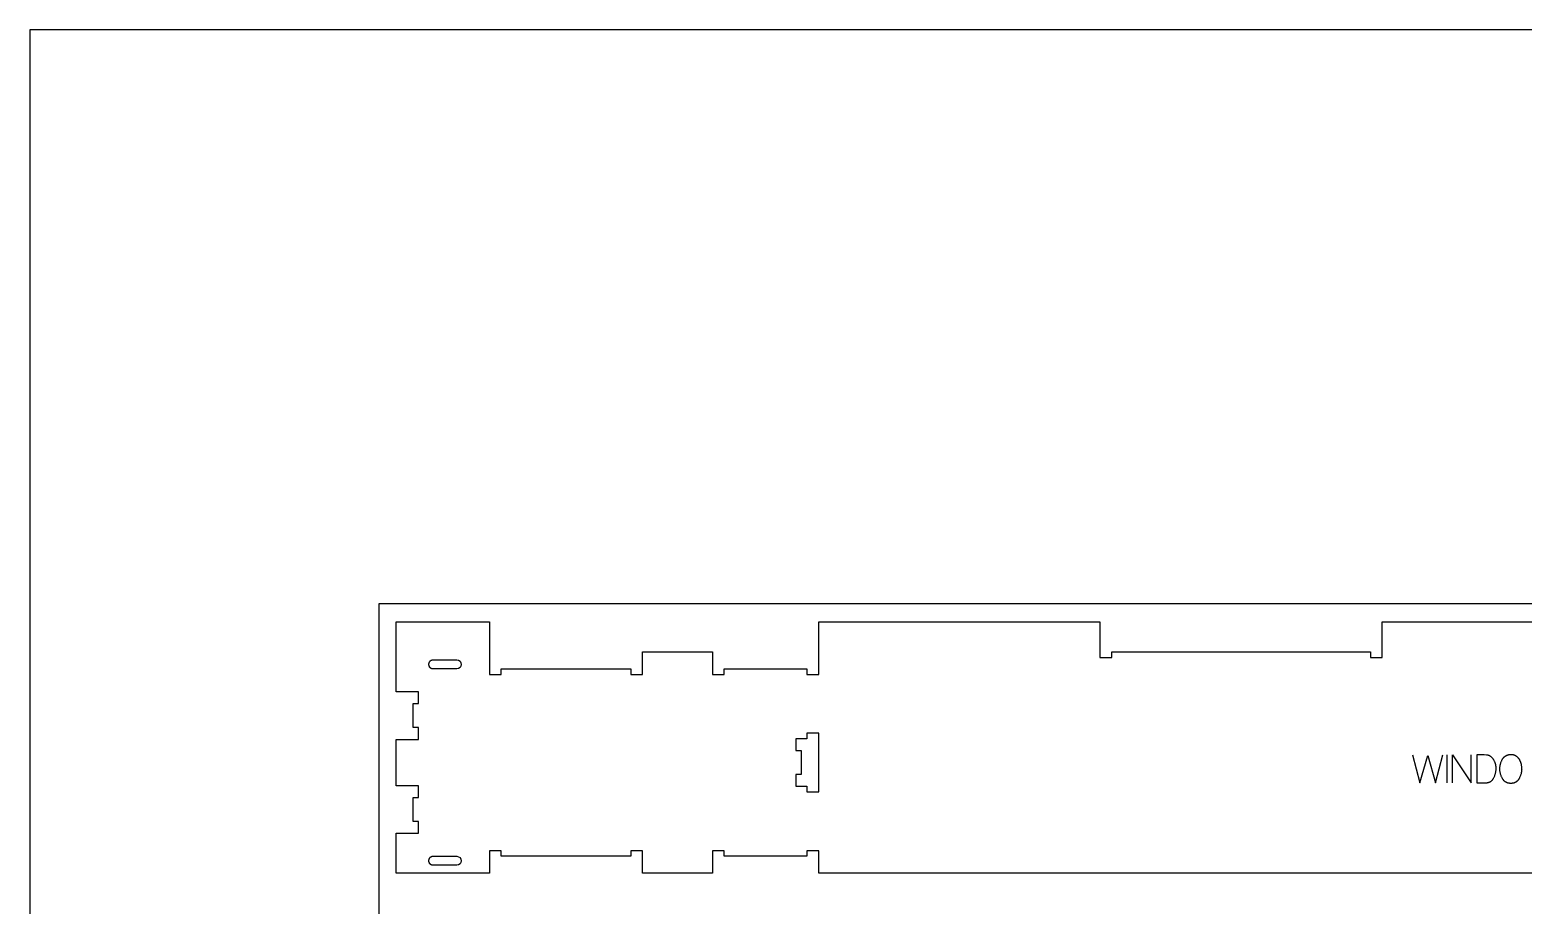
# Model space of a CAD drawing. Extents: x 0 to 4485, y 0 to 8771.
# Drawn here: x 0 to 1590, y 4662 to 5593 of the extents above; entities that cross this region are included whole.
import ezdxf

# ---------------------------------------------------------------- set-up
doc = ezdxf.new("R2010")
doc.units = 0
for name, color, linetype in [('0_SHEET_SPRUCEPLY_2440X122', 1, 'CONTINUOUS'), ('1_ANYTOOL_1MMDEEP_LABELS_S', 2, 'CONTINUOUS'), ('3_ANYTOOL_CUTTHROUGH_INSID', 4, 'CONTINUOUS'), ('4_ANYTOOL_CUTTHROUGH_OUTSI', 5, 'CONTINUOUS'), ('DONOTCUT', 7, 'CONTINUOUS')]:
    doc.layers.add(name, color=color, linetype=linetype)

msp = doc.modelspace()

# ---------------------------------------------------------------- linework, layer by layer
at = {"layer": '0_SHEET_SPRUCEPLY_2440X122'}
msp.add_lwpolyline([(371.7, 4982.6), (371.7, 3762.6), (2811.7, 3762.6), (2811.7, 4982.6)], close=True, dxfattribs=at)
at = {"layer": '1_ANYTOOL_1MMDEEP_LABELS_S', "color": 2}
for points in [[(1472.3, 4822), (1480, 4792), (1488.5, 4821.1), (1497, 4792), (1504.5, 4822)], [(1508.8, 4822), (1508.8, 4792)], [(1514.8, 4792), (1514.8, 4822), (1534.9, 4792), (1534.9, 4822)]]:
    msp.add_lwpolyline(points, dxfattribs=at)
for points in [[(1540.9, 4822), (1540.9, 4792), (1549.5, 4792), (1549.9, 4792.1), (1550.3, 4792.1), (1550.7, 4792.1), (1551.1, 4792.1), (1551.4, 4792.2), (1551.8, 4792.2), (1552.2, 4792.3), (1552.5, 4792.4), (1552.9, 4792.5), (1553.2, 4792.6), (1553.6, 4792.7), (1553.9, 4792.8), (1554.2, 4792.9), (1554.4, 4793), (1554.5, 4793), (1554.7, 4793.1), (1554.8, 4793.2), (1555, 4793.3), (1555.1, 4793.3), (1555.3, 4793.4), (1555.4, 4793.5), (1555.5, 4793.6), (1555.7, 4793.7), (1555.8, 4793.8), (1555.9, 4793.9), (1556.1, 4794), (1556.2, 4794), (1556.3, 4794.1), (1556.5, 4794.2), (1556.6, 4794.3), (1556.7, 4794.5), (1556.8, 4794.6), (1556.9, 4794.7), (1557.1, 4794.8), (1557.2, 4794.9), (1557.3, 4795), (1557.4, 4795.1), (1557.5, 4795.3), (1557.6, 4795.4), (1557.7, 4795.5), (1557.8, 4795.6), (1557.9, 4795.8), (1558, 4795.9), (1558.1, 4796), (1558.2, 4796.2), (1558.4, 4796.5), (1558.6, 4796.8), (1558.7, 4797.1), (1559, 4797.7), (1559.3, 4798.3), (1559.6, 4798.9), (1559.9, 4799.6), (1560.1, 4800.2), (1560.3, 4800.9), (1560.5, 4801.5), (1560.7, 4802.2), (1560.8, 4802.8), (1561, 4803.5), (1561.1, 4804.2), (1561.2, 4804.9), (1561.3, 4805.6), (1561.3, 4806.2), (1561.3, 4806.9), (1561.3, 4807.6), (1561.3, 4808.2), (1561.3, 4808.8), (1561.3, 4809.4), (1561.2, 4810), (1561.1, 4810.6), (1561.1, 4810.9), (1561, 4811.1), (1560.9, 4811.4), (1560.9, 4811.7), (1560.8, 4812), (1560.7, 4812.3), (1560.6, 4812.5), (1560.6, 4812.8), (1560.5, 4813.1), (1560.4, 4813.3), (1560.3, 4813.6), (1560.2, 4813.9), (1560.1, 4814.1), (1559.9, 4814.4), (1559.7, 4814.9), (1559.4, 4815.5), (1559.2, 4816), (1558.9, 4816.5), (1558.7, 4816.8), (1558.5, 4817.1), (1558.3, 4817.4), (1558.1, 4817.6), (1557.9, 4817.9), (1557.6, 4818.2), (1557.4, 4818.4), (1557.2, 4818.7), (1557, 4818.9), (1556.8, 4819.1), (1556.5, 4819.3), (1556.3, 4819.5), (1556.1, 4819.7), (1555.8, 4819.9), (1555.6, 4820.1), (1555.3, 4820.3), (1555.1, 4820.4), (1554.8, 4820.6), (1554.6, 4820.7), (1554.3, 4820.8), (1554.1, 4821), (1553.8, 4821.1), (1553.5, 4821.2), (1553.3, 4821.3), (1553, 4821.4), (1552.7, 4821.4), (1552.4, 4821.5), (1552.1, 4821.6), (1551.8, 4821.6), (1551.5, 4821.6), (1551.3, 4821.7), (1551, 4821.7), (1548.5, 4821.8), (1546, 4821.9), (1543.5, 4821.9)], [(1577.4, 4822.3), (1577.8, 4822.3), (1578.2, 4822.3), (1578.5, 4822.3), (1578.9, 4822.2), (1579, 4822.2), (1579.2, 4822.2), (1579.4, 4822.1), (1579.5, 4822.1), (1579.7, 4822.1), (1579.9, 4822), (1580, 4822), (1580.2, 4821.9), (1580.3, 4821.9), (1580.5, 4821.8), (1580.7, 4821.8), (1580.8, 4821.7), (1581, 4821.7), (1581.1, 4821.6), (1581.3, 4821.5), (1581.4, 4821.5), (1581.6, 4821.4), (1581.7, 4821.3), (1581.8, 4821.3), (1582, 4821.2), (1582.1, 4821.1), (1582.2, 4821), (1582.4, 4820.9), (1582.5, 4820.8), (1582.8, 4820.6), (1583, 4820.4), (1583.3, 4820.2), (1583.5, 4820), (1583.8, 4819.8), (1584, 4819.6), (1584.2, 4819.4), (1584.4, 4819.1), (1584.6, 4818.9), (1584.8, 4818.7), (1585, 4818.4), (1585.2, 4818.2), (1585.4, 4817.9), (1585.6, 4817.6), (1585.8, 4817.4), (1586, 4817.1), (1586.1, 4816.8), (1586.3, 4816.5), (1586.4, 4816.2), (1586.6, 4815.9), (1586.7, 4815.6), (1586.9, 4815.3), (1587, 4815), (1587.1, 4814.7), (1587.3, 4814.4), (1587.4, 4814.1), (1587.5, 4813.7), (1587.6, 4813.4), (1587.7, 4813.1), (1587.8, 4812.7), (1587.9, 4812.4), (1587.9, 4812.1), (1588.1, 4811.4), (1588.2, 4810.7), (1588.3, 4810), (1588.4, 4809.4), (1588.5, 4808.7), (1588.5, 4808.1), (1588.5, 4807.4), (1588.6, 4806.8), (1588.5, 4806.2), (1588.5, 4805.5), (1588.5, 4804.9), (1588.4, 4804.2), (1588.3, 4803.6), (1588.2, 4803), (1588, 4802.3), (1587.9, 4801.7), (1587.7, 4801.1), (1587.5, 4800.4), (1587.3, 4799.8), (1587, 4799.1), (1586.7, 4798.5), (1586.4, 4797.9), (1586.1, 4797.2), (1585.8, 4796.6), (1585.6, 4796.3), (1585.4, 4796), (1585.2, 4795.7), (1585.1, 4795.4), (1584.9, 4795.1), (1584.6, 4794.9), (1584.4, 4794.6), (1584.2, 4794.4), (1584.1, 4794.2), (1584, 4794.1), (1583.9, 4794), (1583.8, 4793.9), (1583.6, 4793.8), (1583.5, 4793.7), (1583.4, 4793.6), (1583.3, 4793.5), (1583.1, 4793.4), (1583, 4793.3), (1582.9, 4793.2), (1582.8, 4793.1), (1582.6, 4793), (1582.5, 4792.9), (1582.4, 4792.8), (1582.2, 4792.8), (1582.1, 4792.7), (1582, 4792.6), (1581.8, 4792.5), (1581.7, 4792.5), (1581.5, 4792.4), (1581.4, 4792.3), (1581.2, 4792.3), (1581.1, 4792.2), (1580.9, 4792.1), (1580.8, 4792.1), (1580.6, 4792), (1580.5, 4792), (1580.2, 4791.9), (1579.9, 4791.8), (1579.5, 4791.7), (1579.2, 4791.7), (1578.9, 4791.6), (1578.5, 4791.6), (1578.2, 4791.5), (1577.8, 4791.5), (1577.4, 4791.5), (1577.1, 4791.5), (1576.7, 4791.5), (1576.3, 4791.5), (1575.9, 4791.5), (1575.6, 4791.6), (1575.2, 4791.6), (1574.9, 4791.7), (1574.5, 4791.7), (1574.2, 4791.8), (1573.9, 4791.9), (1573.5, 4792), (1573.4, 4792), (1573.2, 4792.1), (1573.1, 4792.2), (1572.9, 4792.2), (1572.8, 4792.3), (1572.6, 4792.3), (1572.5, 4792.4), (1572.3, 4792.5), (1572.2, 4792.6), (1572, 4792.6), (1571.9, 4792.7), (1571.8, 4792.8), (1571.6, 4792.9), (1571.5, 4793), (1571.3, 4793), (1571.2, 4793.1), (1571.1, 4793.2), (1570.9, 4793.3), (1570.8, 4793.4), (1570.7, 4793.5), (1570.6, 4793.6), (1570.4, 4793.7), (1570.3, 4793.8), (1570.2, 4793.9), (1570.1, 4794.1), (1570, 4794.2), (1569.8, 4794.3), (1569.7, 4794.4), (1569.6, 4794.5), (1569.5, 4794.7), (1569.3, 4794.9), (1569.1, 4795.2), (1568.9, 4795.5), (1568.7, 4795.7), (1568.5, 4796), (1568.3, 4796.4), (1568.1, 4796.7), (1567.8, 4797.3), (1567.5, 4798), (1567.2, 4798.6), (1566.9, 4799.3), (1566.7, 4799.9), (1566.5, 4800.6), (1566.2, 4801.2), (1566.1, 4801.9), (1565.9, 4802.5), (1565.8, 4803.2), (1565.6, 4803.8), (1565.5, 4804.5), (1565.5, 4805.1), (1565.4, 4805.8), (1565.4, 4806.4), (1565.4, 4807.1), (1565.4, 4807.8), (1565.4, 4808.5), (1565.5, 4809.2), (1565.6, 4809.8), (1565.7, 4810.5), (1565.8, 4811.2), (1565.9, 4811.8), (1566.1, 4812.5), (1566.3, 4813.1), (1566.5, 4813.8), (1566.7, 4814.4), (1567, 4815), (1567.3, 4815.6), (1567.6, 4816.3), (1567.9, 4816.9), (1568.3, 4817.5), (1568.4, 4817.8), (1568.6, 4818.1), (1568.8, 4818.3), (1569, 4818.6), (1569.3, 4818.9), (1569.5, 4819.1), (1569.7, 4819.4), (1569.9, 4819.6), (1570, 4819.7), (1570.2, 4819.8), (1570.3, 4819.9), (1570.4, 4820), (1570.5, 4820.1), (1570.7, 4820.2), (1570.8, 4820.3), (1570.9, 4820.4), (1571, 4820.5), (1571.2, 4820.6), (1571.3, 4820.7), (1571.4, 4820.8), (1571.6, 4820.9), (1571.7, 4820.9), (1571.9, 4821), (1572, 4821.1), (1572.1, 4821.2), (1572.3, 4821.2), (1572.6, 4821.4), (1572.9, 4821.5), (1573.2, 4821.6), (1573.5, 4821.7), (1573.8, 4821.8), (1574.2, 4821.9), (1574.5, 4822), (1574.8, 4822.1), (1575.2, 4822.1), (1575.5, 4822.2), (1575.9, 4822.2), (1576.3, 4822.3), (1576.6, 4822.3), (1577, 4822.3)]]:
    msp.add_lwpolyline(points, close=True, dxfattribs=at)
at = {"layer": '3_ANYTOOL_CUTTHROUGH_INSID', "color": 4}
for points in [[(454.7, 4922.9, -1), (454.7, 4913.4), (429, 4913.4), (428.9, 4913.4), (428.8, 4913.4), (428.7, 4913.5), (428.6, 4913.5), (428.5, 4913.5), (428.4, 4913.5), (428.3, 4913.5), (428.2, 4913.5), (428.1, 4913.6), (428, 4913.6), (427.9, 4913.6), (427.8, 4913.6), (427.7, 4913.7), (427.6, 4913.7), (427.5, 4913.8), (427.4, 4913.8), (427.3, 4913.8), (427.2, 4913.9), (427.1, 4913.9), (427, 4914), (426.9, 4914.1), (426.9, 4914.1), (426.8, 4914.2), (426.7, 4914.3), (426.6, 4914.3), (426.5, 4914.4), (426.4, 4914.5), (426.4, 4914.5), (426.3, 4914.6), (426.2, 4914.7), (426.1, 4914.8), (426.1, 4914.9), (426, 4915), (425.9, 4915.1), (425.9, 4915.2), (425.8, 4915.2), (425.7, 4915.3), (425.7, 4915.4), (425.6, 4915.5), (425.6, 4915.6), (425.5, 4915.7), (425.5, 4915.8), (425.4, 4915.9), (425.4, 4916), (425.3, 4916.2), (425.3, 4916.3), (425.2, 4916.4), (425.2, 4916.5), (425.2, 4916.6), (425.1, 4916.7), (425.1, 4916.8), (425.1, 4916.9), (425.1, 4917), (425.1, 4917.1), (425, 4917.2), (425, 4917.3), (425, 4917.4), (425, 4917.6), (425, 4917.7), (425, 4917.8), (425, 4917.9), (425, 4918), (425, 4918.1), (425, 4918.2), (425, 4918.3), (425, 4918.4), (425, 4918.5), (425, 4918.6), (425, 4918.7), (425, 4918.8), (425, 4918.9), (425, 4919), (425, 4919.2), (425.1, 4919.3), (425.1, 4919.4), (425.1, 4919.5), (425.1, 4919.6), (425.1, 4919.7), (425.2, 4919.8), (425.2, 4919.9), (425.2, 4920), (425.3, 4920.1), (425.3, 4920.2), (425.4, 4920.3), (425.4, 4920.4), (425.5, 4920.5), (425.5, 4920.7), (425.6, 4920.8), (425.6, 4920.9), (425.7, 4920.9), (425.7, 4921), (425.8, 4921.1), (425.9, 4921.2), (425.9, 4921.3), (426, 4921.4), (426.1, 4921.5), (426.1, 4921.6), (426.2, 4921.7), (426.3, 4921.8), (426.4, 4921.8), (426.4, 4921.9), (426.5, 4922), (426.6, 4922.1), (426.7, 4922.1), (426.8, 4922.2), (426.9, 4922.3), (426.9, 4922.3), (427, 4922.4), (427.1, 4922.4), (427.2, 4922.5), (427.3, 4922.5), (427.4, 4922.6), (427.5, 4922.6), (427.6, 4922.7), (427.7, 4922.7), (427.8, 4922.7), (427.9, 4922.8), (428, 4922.8), (428.1, 4922.8), (428.2, 4922.9), (428.3, 4922.9), (428.4, 4922.9), (428.5, 4922.9), (428.6, 4922.9), (428.7, 4922.9), (428.8, 4922.9), (428.9, 4922.9), (429, 4922.9)], [(454.7, 4704.4), (429, 4704.4), (428.9, 4704.4), (428.8, 4704.4), (428.7, 4704.5), (428.6, 4704.5), (428.5, 4704.5), (428.4, 4704.5), (428.3, 4704.5), (428.2, 4704.5), (428.1, 4704.6), (428, 4704.6), (427.9, 4704.6), (427.8, 4704.6), (427.7, 4704.7), (427.6, 4704.7), (427.5, 4704.8), (427.4, 4704.8), (427.3, 4704.8), (427.2, 4704.9), (427.1, 4704.9), (427, 4705), (426.9, 4705.1), (426.9, 4705.1), (426.8, 4705.2), (426.7, 4705.3), (426.6, 4705.3), (426.5, 4705.4), (426.4, 4705.5), (426.4, 4705.5), (426.3, 4705.6), (426.2, 4705.7), (426.1, 4705.8), (426.1, 4705.9), (426, 4706), (425.9, 4706.1), (425.9, 4706.2), (425.8, 4706.2), (425.7, 4706.3), (425.7, 4706.4), (425.6, 4706.5), (425.6, 4706.6), (425.5, 4706.7), (425.5, 4706.8), (425.4, 4706.9), (425.4, 4707), (425.3, 4707.2), (425.3, 4707.3), (425.2, 4707.4), (425.2, 4707.5), (425.2, 4707.6), (425.1, 4707.7), (425.1, 4707.8), (425.1, 4707.9), (425.1, 4708), (425.1, 4708.1), (425, 4708.2), (425, 4708.3), (425, 4708.4), (425, 4708.6), (425, 4708.7), (425, 4708.8), (425, 4708.9), (425, 4709), (425, 4709.1), (425, 4709.2), (425, 4709.3), (425, 4709.4), (425, 4709.5), (425, 4709.6), (425, 4709.7), (425, 4709.8), (425, 4709.9), (425, 4710), (425, 4710.2), (425.1, 4710.3), (425.1, 4710.4), (425.1, 4710.5), (425.1, 4710.6), (425.1, 4710.7), (425.2, 4710.8), (425.2, 4710.9), (425.2, 4711), (425.3, 4711.1), (425.3, 4711.2), (425.4, 4711.3), (425.4, 4711.4), (425.5, 4711.5), (425.5, 4711.7), (425.6, 4711.8), (425.6, 4711.9), (425.7, 4711.9), (425.7, 4712), (425.8, 4712.1), (425.9, 4712.2), (425.9, 4712.3), (426, 4712.4), (426.1, 4712.5), (426.1, 4712.6), (426.2, 4712.7), (426.3, 4712.8), (426.4, 4712.8), (426.4, 4712.9), (426.5, 4713), (426.6, 4713.1), (426.7, 4713.1), (426.8, 4713.2), (426.9, 4713.3), (426.9, 4713.3), (427, 4713.4), (427.1, 4713.4), (427.2, 4713.5), (427.3, 4713.5), (427.4, 4713.6), (427.5, 4713.6), (427.6, 4713.7), (427.7, 4713.7), (427.8, 4713.7), (427.9, 4713.8), (428, 4713.8), (428.1, 4713.8), (428.2, 4713.9), (428.3, 4713.9), (428.4, 4713.9), (428.5, 4713.9), (428.6, 4713.9), (428.7, 4713.9), (428.8, 4713.9), (428.9, 4713.9), (429, 4713.9), (454.7, 4713.9, -1)]]:
    msp.add_lwpolyline(points, format="xyb", close=True, dxfattribs=at)
msp.add_lwpolyline([(840, 4845), (827.5, 4845), (827.5, 4839), (815.5, 4839), (815.5, 4826.5), (821.5, 4826.5), (821.5, 4801), (815.5, 4801), (815.5, 4788.5), (827.5, 4788.5), (827.5, 4782.5), (840, 4782.5)], close=True, dxfattribs=at)
at = {"layer": '4_ANYTOOL_CUTTHROUGH_OUTSI', "color": 5}
msp.add_lwpolyline([(1739.5, 4695.9), (1440, 4695.9), (1440, 4696), (1439.7, 4696), (1139.5, 4696), (1139.5, 4695.9), (840, 4695.9), (840, 4719.9), (827.5, 4719.9), (827.5, 4713.9), (739.5, 4713.9), (739.5, 4719.9), (727, 4719.9), (727, 4695.9), (652.5, 4695.9), (652.5, 4719.9), (640, 4719.9), (640, 4713.9), (502, 4713.9), (502, 4719.9), (489.5, 4719.9), (489.5, 4695.9), (489.5, 4695.9), (390, 4695.9), (390, 4738.4), (414, 4738.4), (414, 4738.7), (414, 4750.7), (414, 4750.9), (408, 4750.9), (408, 4776.4), (414, 4776.4), (414, 4776.7), (414, 4788.7), (414, 4788.9), (390, 4788.9), (390, 4838.4), (414, 4838.4), (414, 4838.7), (414, 4850.7), (414, 4850.9), (408, 4850.9), (408, 4876.4), (414, 4876.4), (414, 4876.7), (414, 4888.7), (414, 4888.9), (390, 4888.9), (390, 4963.4), (489.5, 4963.4), (489.5, 4907.4), (502, 4907.4), (502, 4913.4), (539.7, 4913.4), (640, 4913.4), (640, 4907.4), (652.5, 4907.4), (652.5, 4931.4), (727, 4931.4), (727, 4907.4), (739.5, 4907.4), (739.5, 4913.4), (827.5, 4913.4), (827.5, 4907.4), (840, 4907.4), (840, 4963.4), (1139.5, 4963.4), (1139.5, 4925.5), (1152, 4925.5), (1152, 4931.5), (1427.5, 4931.5), (1427.5, 4925.5), (1440, 4925.5), (1440, 4963.4), (1739.5, 4963.4)], dxfattribs=at)
at = {"layer": 'DONOTCUT'}
msp.add_lwpolyline([(0, 0), (3183.4, 0), (3183.4, 5593.4), (0, 5593.4)], close=True, dxfattribs=at)

doc.saveas('drawing.dxf')
